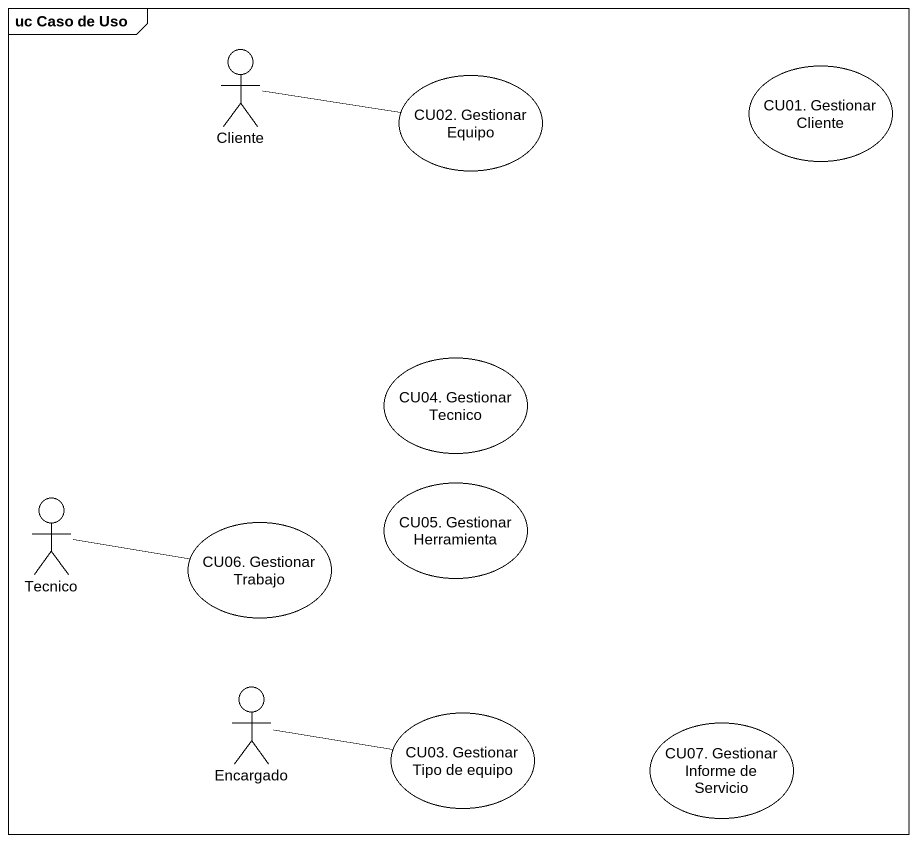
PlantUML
@startuml
mainframe uc Caso de Uso
actor Cliente
usecase "CU02. Gestionar Equipo" as CU02_Gestionar_Equipo
usecase "CU01. Gestionar Cliente" as CU01_Gestionar_Cliente
usecase "CU04. Gestionar Tecnico" as CU04_Gestionar_Tecnico
usecase "CU05. Gestionar Herramienta" as CU05_Gestionar_Herramienta
actor Tecnico
usecase "CU06. Gestionar Trabajo" as CU06_Gestionar_Trabajo
actor Encargado
usecase "CU03. Gestionar Tipo de equipo" as CU03_Gestionar_Tipo_de
usecase "CU07. Gestionar Informe de Servicio" as CU07_Gestionar_Informe_de
Cliente -right- CU02_Gestionar_Equipo
Tecnico -right- CU06_Gestionar_Trabajo
Encargado -right- CU03_Gestionar_Tipo_de
@enduml
